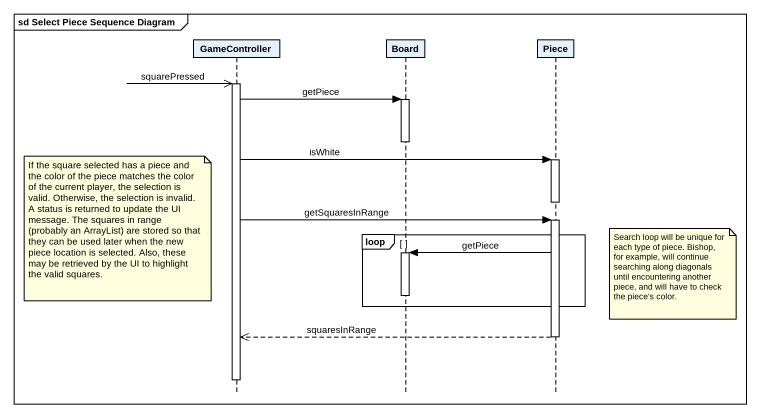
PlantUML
@startuml
mainframe sd Select Piece Sequence Diagram
hide footbox
participant GameController
participant Board
participant Piece

GameController ->> GameController : squarePressed
activate GameController
GameController -> Board : getPiece
activate Board
deactivate Board
GameController -> Piece : isWhite
activate Piece
deactivate Piece
GameController -> Piece : getSquaresInRange
activate Piece
note left of GameController : If the square selected has a piece and the color of the piece matches the color of the current player, the selection is valid. Otherwise, the selection is invalid. A status is returned to update the UI message. The squares in range (probably an ArrayList) are stored so that they can be used later when the new piece location is selected. Also, these may be retrieved by the UI to highlight the valid squares.
loop
  Piece -> Board : getPiece
  activate Board
  note right of Piece : Search loop will be unique for each type of piece. Bishop, for example, will continue searching along diagonals until encountering another piece, and will have to check the piece's color.
  deactivate Board
end
Piece -->> GameController : squaresInRange
deactivate Piece
deactivate GameController
@enduml
